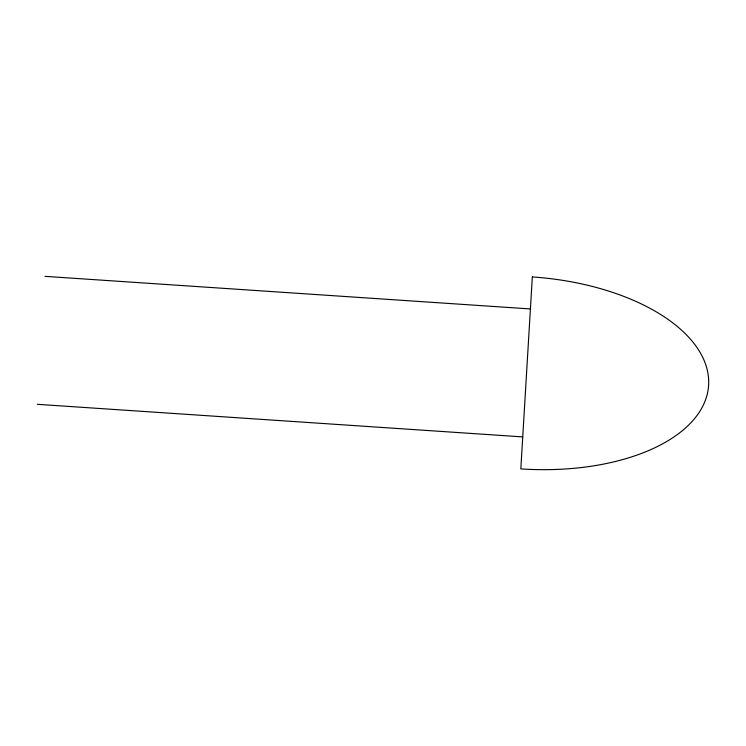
<?xml version="1.0" encoding="UTF-8"?>
<svg xmlns="http://www.w3.org/2000/svg" width="746" height="746" viewBox="0 0 746 746"><rect width="100%" height="100%" fill="white"/><g stroke="black" fill="none" stroke-linecap="round" stroke-linejoin="round"><path stroke-width="1.12" d="M44.974 276.346L530.406 308.947M37.3 404.313L522.741 436.904M532.327 276.952L520.82 468.898A182.453 96.141 4 0 0 708.607 385.15A182.453 96.141 4 0 0 532.327 276.952"/></g></svg>
